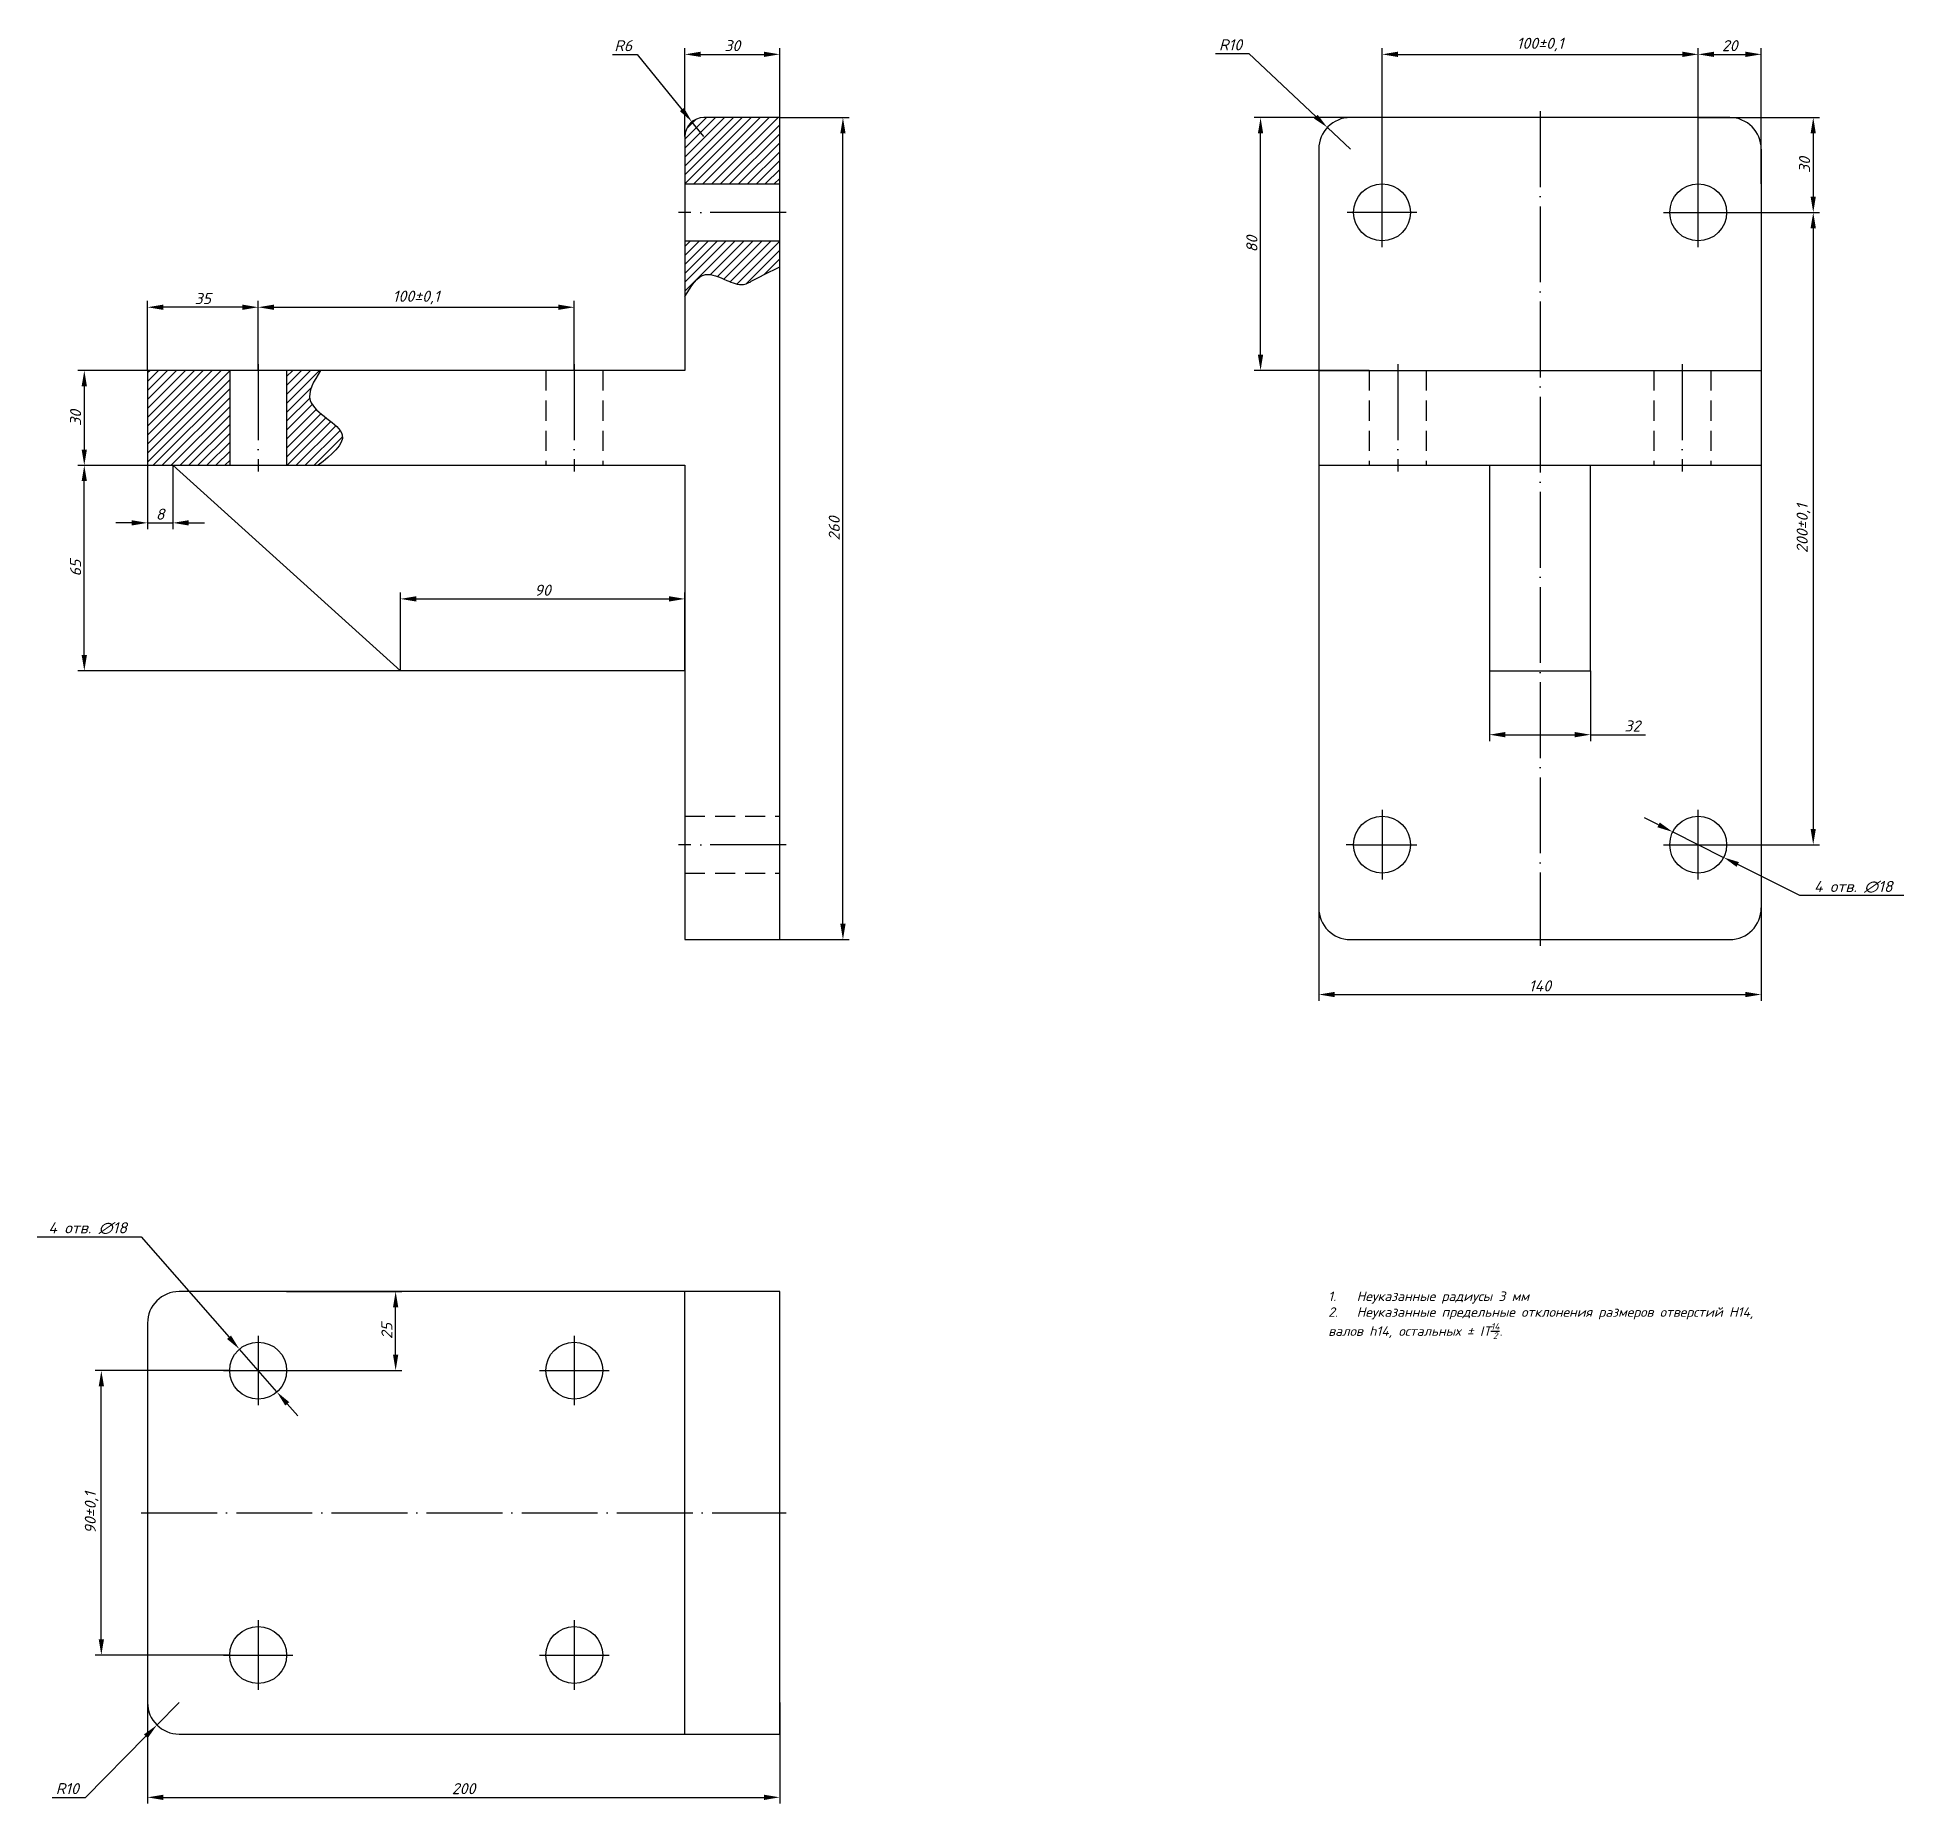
# Model space of a CAD drawing. Header units: millimetres. Extents: x 98 to 688, y 0 to 559.
import ezdxf

# ---------------------------------------------------------------- set-up
doc = ezdxf.new("R2010")
doc.units = ezdxf.units.MM
doc.linetypes.add('ACAD_ISO04W100', pattern=[30, 24, -3, 0, -3])
doc.linetypes.add('DASHED2', pattern=[9.525, 6.35, -3.175])
for name, color, linetype in [('Контур', 4, 'Continuous'), ('Надписи-текст', 1, 'Continuous'), ('Оси', 2, 'ACAD_ISO04W100'), ('Размеры', 3, 'Continuous'), ('Штрих', 1, 'Continuous')]:
    doc.layers.add(name, color=color, linetype=linetype)
doc.styles.add('my_style', font='romanc.shx', dxfattribs={"oblique": 15})
doc.styles.add('my_style_annot', font='romanc.shx', dxfattribs={"oblique": 15})
doc.dimstyles.new('my_size_style', dxfattribs={"dimtxt": 3.5, "dimasz": 5, "dimexe": 2, "dimexo": 0, "dimgap": 1, "dimtad": 1, "dimtoh": 1, "dimtxsty": 'my_style', "dimcen": 0, "dimadec": 0, "dimazin": 2, "dimtfac": 1, "dimtmove": 0, "dimatfit": 3, "dimfxl": 1, "dimtfillclr": 256, "dimarcsym": 2})
pattern_1 = [(45, (0, 0), (-1.4142136, 1.4142136), [])]

# ---------------------------------------------------------------- blocks, each defined once
blk = doc.blocks.new('*D0')
at = {"layer": 'Defpoints', "color": 0, "transparency": 16777216}
for p in [(132.83, 31.79), (332.83, 31.79), (332.83, 1.79)]:
    blk.add_point(p, dxfattribs=at)
at = {"layer": 'Размеры', "color": 0, "lineweight": -2, "transparency": 16777216}
for p, q in [((132.83, 31.79), (132.83, -0.21)), ((332.83, 31.79), (332.83, -0.21))]:
    blk.add_line(p, q, dxfattribs=at)
at = {"layer": 'Размеры', "color": 0, "linetype": 'Continuous', "lineweight": -2, "transparency": 16777216}
blk.add_line((137.83, 1.79), (327.83, 1.79), dxfattribs=at)
at = {"layer": 'Размеры', "color": 0, "transparency": 16777216}
for points in [[(137.83, 2.62), (137.83, 0.95), (132.83, 1.79)], [(327.83, 2.62), (327.83, 0.95), (332.83, 1.79)]]:
    blk.add_solid(points, dxfattribs=at)
at = {"layer": 'Размеры', "color": 0, "transparency": 16777216, "insert": (232.83, 4.54), "char_height": 3.5, "attachment_point": 5, "style": 'my_style'}
blk.add_mtext('200', dxfattribs=at)
blk = doc.blocks.new('*D1')
at = {"layer": 'Defpoints', "color": 0, "transparency": 16777216}
for p in [(118.22, 136.79), (158.83, 136.79), (158.83, 46.79)]:
    blk.add_point(p, dxfattribs=at)
at = {"layer": 'Размеры', "color": 0, "lineweight": -2, "transparency": 16777216}
for p, q in [((158.83, 136.79), (116.22, 136.79)), ((158.83, 46.79), (116.22, 46.79))]:
    blk.add_line(p, q, dxfattribs=at)
at = {"layer": 'Размеры', "color": 0, "linetype": 'Continuous', "lineweight": -2, "transparency": 16777216}
blk.add_line((118.22, 51.79), (118.22, 131.79), dxfattribs=at)
at = {"layer": 'Размеры', "color": 0, "transparency": 16777216}
for points in [[(117.39, 131.79), (119.06, 131.79), (118.22, 136.79)], [(117.39, 51.79), (119.06, 51.79), (118.22, 46.79)]]:
    blk.add_solid(points, dxfattribs=at)
at = {"layer": 'Размеры', "color": 0, "transparency": 16777216, "insert": (115.14, 91.79), "char_height": 3.5, "attachment_point": 5, "rotation": 90, "style": 'my_style'}
blk.add_mtext('90%%P0,1', dxfattribs=at)
blk = doc.blocks.new('*D2')
at = {"layer": 'Defpoints', "color": 0, "transparency": 16777216}
for p in [(176.83, 161.79), (211.32, 161.79), (176.83, 136.79)]:
    blk.add_point(p, dxfattribs=at)
at = {"layer": 'Размеры', "color": 0, "lineweight": -2, "transparency": 16777216}
for p, q in [((176.83, 161.79), (213.32, 161.79)), ((176.83, 136.79), (213.32, 136.79))]:
    blk.add_line(p, q, dxfattribs=at)
at = {"layer": 'Размеры', "color": 0, "linetype": 'Continuous', "lineweight": -2, "transparency": 16777216}
blk.add_line((211.32, 141.79), (211.32, 156.79), dxfattribs=at)
at = {"layer": 'Размеры', "color": 0, "transparency": 16777216}
for points in [[(210.49, 156.79), (212.15, 156.79), (211.32, 161.79)], [(210.49, 141.79), (212.15, 141.79), (211.32, 136.79)]]:
    blk.add_solid(points, dxfattribs=at)
at = {"layer": 'Размеры', "color": 0, "transparency": 16777216, "insert": (208.57, 149.29), "char_height": 3.5, "attachment_point": 5, "rotation": 90, "style": 'my_style'}
blk.add_mtext('25', dxfattribs=at)
blk = doc.blocks.new('*D3')
at = {"layer": 'Defpoints', "color": 0, "transparency": 16777216}
for p in [(161.9, 143.56), (173.75, 130.01)]:
    blk.add_point(p, dxfattribs=at)
at = {"layer": 'Размеры', "color": 0, "linetype": 'Continuous', "lineweight": -2, "transparency": 16777216}
for p, q in [((97.97, 179.08), (130.84, 179.08)), ((130.84, 179.08), (158.61, 147.32)), ((173.75, 130.01), (161.9, 143.56)), ((177.04, 126.25), (180.34, 122.49))]:
    blk.add_line(p, q, dxfattribs=at)
at = {"layer": 'Размеры', "color": 0, "transparency": 16777216}
for points in [[(159.24, 147.87), (157.98, 146.78), (161.9, 143.56)], [(177.67, 126.8), (176.42, 125.7), (173.75, 130.01)]]:
    blk.add_solid(points, dxfattribs=at)
at = {"layer": 'Размеры', "color": 0, "transparency": 16777216, "insert": (113.91, 181.83), "char_height": 3.5, "attachment_point": 5, "style": 'my_style'}
blk.add_mtext('4 {\\Fromanc|c204;отв. }∅18', dxfattribs=at)
blk = doc.blocks.new('*D4')
at = {"layer": 'Defpoints', "color": 0, "transparency": 16777216}
for p in [(142.83, 31.79), (135.81, 24.66)]:
    blk.add_point(p, dxfattribs=at)
at = {"layer": 'Размеры', "color": 0, "linetype": 'Continuous', "lineweight": -2, "transparency": 16777216}
for p, q in [((142.83, 31.79), (135.81, 24.66)), ((113.26, 1.79), (132.3, 21.1)), ((102.66, 1.79), (113.26, 1.79))]:
    blk.add_line(p, q, dxfattribs=at)
at = {"layer": 'Размеры', "color": 0, "transparency": 16777216}
blk.add_solid([(131.7, 21.69), (132.89, 20.52), (135.81, 24.66)], dxfattribs=at)
at = {"layer": 'Размеры', "color": 0, "transparency": 16777216, "insert": (107.46, 4.54), "char_height": 3.5, "attachment_point": 5, "style": 'my_style'}
blk.add_mtext('R10', dxfattribs=at)
blk = doc.blocks.new('*D5')
at = {"layer": 'Defpoints', "color": 0, "transparency": 16777216}
for p in [(132.83, 453.12), (112.83, 423.12), (132.83, 423.12)]:
    blk.add_point(p, dxfattribs=at)
at = {"layer": 'Размеры', "color": 0, "lineweight": -2, "transparency": 16777216}
for p, q in [((132.83, 453.12), (110.83, 453.12)), ((132.83, 423.12), (110.83, 423.12))]:
    blk.add_line(p, q, dxfattribs=at)
at = {"layer": 'Размеры', "color": 0, "linetype": 'Continuous', "lineweight": -2, "transparency": 16777216}
blk.add_line((112.83, 448.12), (112.83, 428.12), dxfattribs=at)
at = {"layer": 'Размеры', "color": 0, "transparency": 16777216}
for points in [[(111.99, 448.12), (113.66, 448.12), (112.83, 453.12)], [(111.99, 428.12), (113.66, 428.12), (112.83, 423.12)]]:
    blk.add_solid(points, dxfattribs=at)
at = {"layer": 'Размеры', "color": 0, "transparency": 16777216, "insert": (110.08, 438.12), "char_height": 3.5, "attachment_point": 5, "rotation": 90, "style": 'my_style'}
blk.add_mtext('30', dxfattribs=at)
blk = doc.blocks.new('*D6')
at = {"layer": 'Defpoints', "color": 0, "transparency": 16777216}
for p in [(112.83, 423.12), (212.83, 423.12), (212.83, 358.12)]:
    blk.add_point(p, dxfattribs=at)
at = {"layer": 'Размеры', "color": 0, "lineweight": -2, "transparency": 16777216}
for p, q in [((212.83, 423.12), (110.83, 423.12)), ((212.83, 358.12), (110.83, 358.12))]:
    blk.add_line(p, q, dxfattribs=at)
at = {"layer": 'Размеры', "color": 0, "linetype": 'Continuous', "lineweight": -2, "transparency": 16777216}
blk.add_line((112.83, 363.12), (112.83, 418.12), dxfattribs=at)
at = {"layer": 'Размеры', "color": 0, "transparency": 16777216}
for points in [[(111.99, 418.12), (113.66, 418.12), (112.83, 423.12)], [(111.99, 363.12), (113.66, 363.12), (112.83, 358.12)]]:
    blk.add_solid(points, dxfattribs=at)
at = {"layer": 'Размеры', "color": 0, "transparency": 16777216, "insert": (110.08, 390.62), "char_height": 3.5, "attachment_point": 5, "rotation": 90, "style": 'my_style'}
blk.add_mtext('65', dxfattribs=at)
blk = doc.blocks.new('*D7')
at = {"layer": 'Defpoints', "color": 0, "transparency": 16777216}
for p in [(132.83, 423.12), (140.83, 423.12), (140.83, 404.93)]:
    blk.add_point(p, dxfattribs=at)
at = {"layer": 'Размеры', "color": 0, "lineweight": -2, "transparency": 16777216}
for p, q in [((132.83, 423.12), (132.83, 402.93)), ((140.83, 423.12), (140.83, 402.93))]:
    blk.add_line(p, q, dxfattribs=at)
at = {"layer": 'Размеры', "color": 0, "linetype": 'Continuous', "lineweight": -2, "transparency": 16777216}
for p, q in [((127.83, 404.93), (122.83, 404.93)), ((132.83, 404.93), (140.83, 404.93)), ((145.83, 404.93), (150.83, 404.93))]:
    blk.add_line(p, q, dxfattribs=at)
at = {"layer": 'Размеры', "color": 0, "transparency": 16777216}
for points in [[(127.83, 405.76), (127.83, 404.1), (132.83, 404.93)], [(145.83, 405.76), (145.83, 404.1), (140.83, 404.93)]]:
    blk.add_solid(points, dxfattribs=at)
at = {"layer": 'Размеры', "color": 0, "transparency": 16777216, "insert": (136.83, 407.68), "char_height": 3.5, "attachment_point": 5, "style": 'my_style'}
blk.add_mtext('8', dxfattribs=at)
blk = doc.blocks.new('*D8')
at = {"layer": 'Defpoints', "color": 0, "transparency": 16777216}
for p in [(132.83, 473.12), (132.83, 453.12), (167.83, 453.12)]:
    blk.add_point(p, dxfattribs=at)
at = {"layer": 'Размеры', "color": 0, "lineweight": -2, "transparency": 16777216}
for p, q in [((132.83, 453.12), (132.83, 475.12)), ((167.83, 453.12), (167.83, 475.12))]:
    blk.add_line(p, q, dxfattribs=at)
at = {"layer": 'Размеры', "color": 0, "linetype": 'Continuous', "lineweight": -2, "transparency": 16777216}
blk.add_line((162.83, 473.12), (137.83, 473.12), dxfattribs=at)
at = {"layer": 'Размеры', "color": 0, "transparency": 16777216}
for points in [[(137.83, 473.96), (137.83, 472.29), (132.83, 473.12)], [(162.83, 473.96), (162.83, 472.29), (167.83, 473.12)]]:
    blk.add_solid(points, dxfattribs=at)
at = {"layer": 'Размеры', "color": 0, "transparency": 16777216, "insert": (150.33, 475.87), "char_height": 3.5, "attachment_point": 5, "style": 'my_style'}
blk.add_mtext('35', dxfattribs=at)
blk = doc.blocks.new('*D9')
at = {"layer": 'Defpoints', "color": 0, "transparency": 16777216}
for p in [(267.83, 473.12), (167.83, 453.12), (267.83, 453.12)]:
    blk.add_point(p, dxfattribs=at)
at = {"layer": 'Размеры', "color": 0, "lineweight": -2, "transparency": 16777216}
for p, q in [((167.83, 453.12), (167.83, 475.12)), ((267.83, 453.12), (267.83, 475.12))]:
    blk.add_line(p, q, dxfattribs=at)
at = {"layer": 'Размеры', "color": 0, "linetype": 'Continuous', "lineweight": -2, "transparency": 16777216}
blk.add_line((172.83, 473.12), (262.83, 473.12), dxfattribs=at)
at = {"layer": 'Размеры', "color": 0, "transparency": 16777216}
for points in [[(172.83, 473.96), (172.83, 472.29), (167.83, 473.12)], [(262.83, 473.96), (262.83, 472.29), (267.83, 473.12)]]:
    blk.add_solid(points, dxfattribs=at)
at = {"layer": 'Размеры', "color": 0, "transparency": 16777216, "insert": (217.83, 476.21), "char_height": 3.5, "attachment_point": 5, "style": 'my_style'}
blk.add_mtext('100%%P0,1', dxfattribs=at)
blk = doc.blocks.new('*D10')
at = {"layer": 'Defpoints', "color": 0, "transparency": 16777216}
for p in [(302.83, 380.87), (212.83, 358.12), (302.83, 358.12)]:
    blk.add_point(p, dxfattribs=at)
at = {"layer": 'Размеры', "color": 0, "lineweight": -2, "transparency": 16777216}
for p, q in [((212.83, 358.12), (212.83, 382.87)), ((302.83, 358.12), (302.83, 382.87))]:
    blk.add_line(p, q, dxfattribs=at)
at = {"layer": 'Размеры', "color": 0, "linetype": 'Continuous', "lineweight": -2, "transparency": 16777216}
blk.add_line((217.83, 380.87), (297.83, 380.87), dxfattribs=at)
at = {"layer": 'Размеры', "color": 0, "transparency": 16777216}
for points in [[(217.83, 381.71), (217.83, 380.04), (212.83, 380.87)], [(297.83, 381.71), (297.83, 380.04), (302.83, 380.87)]]:
    blk.add_solid(points, dxfattribs=at)
at = {"layer": 'Размеры', "color": 0, "transparency": 16777216, "insert": (257.83, 383.62), "char_height": 3.5, "attachment_point": 5, "style": 'my_style'}
blk.add_mtext('90', dxfattribs=at)
blk = doc.blocks.new('*D11')
at = {"layer": 'Defpoints', "color": 0, "transparency": 16777216}
for p in [(332.83, 533.12), (352.83, 533.12), (332.83, 273.12)]:
    blk.add_point(p, dxfattribs=at)
at = {"layer": 'Размеры', "color": 0, "lineweight": -2, "transparency": 16777216}
for p, q in [((332.83, 533.12), (354.83, 533.12)), ((332.83, 273.12), (354.83, 273.12))]:
    blk.add_line(p, q, dxfattribs=at)
at = {"layer": 'Размеры', "color": 0, "linetype": 'Continuous', "lineweight": -2, "transparency": 16777216}
blk.add_line((352.83, 278.12), (352.83, 528.12), dxfattribs=at)
at = {"layer": 'Размеры', "color": 0, "transparency": 16777216}
for points in [[(351.99, 528.12), (353.66, 528.12), (352.83, 533.12)], [(351.99, 278.12), (353.66, 278.12), (352.83, 273.12)]]:
    blk.add_solid(points, dxfattribs=at)
at = {"layer": 'Размеры', "color": 0, "transparency": 16777216, "insert": (350.08, 403.12), "char_height": 3.5, "attachment_point": 5, "rotation": 90, "style": 'my_style'}
blk.add_mtext('260', dxfattribs=at)
blk = doc.blocks.new('*D12')
at = {"layer": 'Defpoints', "color": 0, "transparency": 16777216}
for p in [(332.83, 553.12), (332.83, 533.12), (302.83, 527.12)]:
    blk.add_point(p, dxfattribs=at)
at = {"layer": 'Размеры', "color": 0, "lineweight": -2, "transparency": 16777216}
for p, q in [((302.83, 527.12), (302.83, 555.12)), ((332.83, 533.12), (332.83, 555.12))]:
    blk.add_line(p, q, dxfattribs=at)
at = {"layer": 'Размеры', "color": 0, "linetype": 'Continuous', "lineweight": -2, "transparency": 16777216}
blk.add_line((307.83, 553.12), (327.83, 553.12), dxfattribs=at)
at = {"layer": 'Размеры', "color": 0, "transparency": 16777216}
for points in [[(307.83, 553.96), (307.83, 552.29), (302.83, 553.12)], [(327.83, 553.96), (327.83, 552.29), (332.83, 553.12)]]:
    blk.add_solid(points, dxfattribs=at)
at = {"layer": 'Размеры', "color": 0, "transparency": 16777216, "insert": (317.83, 555.87), "char_height": 3.5, "attachment_point": 5, "style": 'my_style'}
blk.add_mtext('30', dxfattribs=at)
blk = doc.blocks.new('*D13')
at = {"layer": 'Defpoints', "color": 0, "transparency": 16777216}
for p in [(305.05, 531.78), (308.83, 527.12)]:
    blk.add_point(p, dxfattribs=at)
at = {"layer": 'Размеры', "color": 0, "linetype": 'Continuous', "lineweight": -2, "transparency": 16777216}
for p, q in [((279.93, 553.12), (287.73, 553.12)), ((287.73, 553.12), (301.9, 535.67)), ((308.83, 527.12), (305.05, 531.78))]:
    blk.add_line(p, q, dxfattribs=at)
at = {"layer": 'Размеры', "color": 0, "transparency": 16777216}
blk.add_solid([(302.54, 536.19), (301.25, 535.14), (305.05, 531.78)], dxfattribs=at)
at = {"layer": 'Размеры', "color": 0, "transparency": 16777216, "insert": (283.33, 555.87), "char_height": 3.5, "attachment_point": 5, "style": 'my_style'}
blk.add_mtext('R6', dxfattribs=at)
blk = doc.blocks.new('*D18')
at = {"layer": 'Defpoints', "color": 0, "transparency": 16777216}
for p in [(623.39, 553.12), (523.39, 512.12), (623.39, 512.12)]:
    blk.add_point(p, dxfattribs=at)
at = {"layer": 'Размеры', "color": 0, "lineweight": -2, "transparency": 16777216}
for p, q in [((523.39, 512.12), (523.39, 555.12)), ((623.39, 512.12), (623.39, 555.12))]:
    blk.add_line(p, q, dxfattribs=at)
at = {"layer": 'Размеры', "color": 0, "linetype": 'Continuous', "lineweight": -2, "transparency": 16777216}
blk.add_line((528.39, 553.12), (618.39, 553.12), dxfattribs=at)
at = {"layer": 'Размеры', "color": 0, "transparency": 16777216}
for points in [[(528.39, 553.96), (528.39, 552.29), (523.39, 553.12)], [(618.39, 553.96), (618.39, 552.29), (623.39, 553.12)]]:
    blk.add_solid(points, dxfattribs=at)
at = {"layer": 'Размеры', "color": 0, "transparency": 16777216, "insert": (573.39, 556.21), "char_height": 3.5, "attachment_point": 5, "style": 'my_style'}
blk.add_mtext('100%%P0,1', dxfattribs=at)
blk = doc.blocks.new('*D20')
at = {"layer": 'Defpoints', "color": 0, "transparency": 16777216}
for p in [(643.34, 553.12), (623.39, 512.12), (643.34, 512.12)]:
    blk.add_point(p, dxfattribs=at)
at = {"layer": 'Размеры', "color": 0, "lineweight": -2, "transparency": 16777216}
for p, q in [((623.39, 512.12), (623.39, 555.12)), ((643.34, 512.12), (643.34, 555.12))]:
    blk.add_line(p, q, dxfattribs=at)
at = {"layer": 'Размеры', "color": 0, "linetype": 'Continuous', "lineweight": -2, "transparency": 16777216}
blk.add_line((628.39, 553.12), (638.34, 553.12), dxfattribs=at)
at = {"layer": 'Размеры', "color": 0, "transparency": 16777216}
for points in [[(628.39, 553.96), (628.39, 552.29), (623.39, 553.12)], [(638.34, 553.96), (638.34, 552.29), (643.34, 553.12)]]:
    blk.add_solid(points, dxfattribs=at)
at = {"layer": 'Размеры', "color": 0, "transparency": 16777216, "insert": (633.37, 555.87), "char_height": 3.5, "attachment_point": 5, "style": 'my_style'}
blk.add_mtext('20', dxfattribs=at)
blk = doc.blocks.new('*D21')
at = {"layer": 'Defpoints', "color": 0, "transparency": 16777216}
for p in [(623.39, 533.12), (632.39, 503.12), (659.78, 503.12)]:
    blk.add_point(p, dxfattribs=at)
at = {"layer": 'Размеры', "color": 0, "lineweight": -2, "transparency": 16777216}
for p, q in [((623.39, 533.12), (661.78, 533.12)), ((632.39, 503.12), (661.78, 503.12))]:
    blk.add_line(p, q, dxfattribs=at)
at = {"layer": 'Размеры', "color": 0, "linetype": 'Continuous', "lineweight": -2, "transparency": 16777216}
blk.add_line((659.78, 528.12), (659.78, 508.12), dxfattribs=at)
at = {"layer": 'Размеры', "color": 0, "transparency": 16777216}
for points in [[(658.94, 528.12), (660.61, 528.12), (659.78, 533.12)], [(658.94, 508.12), (660.61, 508.12), (659.78, 503.12)]]:
    blk.add_solid(points, dxfattribs=at)
at = {"layer": 'Размеры', "color": 0, "transparency": 16777216, "insert": (657.03, 518.12), "char_height": 3.5, "attachment_point": 5, "rotation": 90, "style": 'my_style'}
blk.add_mtext('30', dxfattribs=at)
blk = doc.blocks.new('*D22')
at = {"layer": 'Defpoints', "color": 0, "transparency": 16777216}
for p in [(632.39, 503.12), (632.39, 303.12), (659.78, 303.12)]:
    blk.add_point(p, dxfattribs=at)
at = {"layer": 'Размеры', "color": 0, "lineweight": -2, "transparency": 16777216}
for p, q in [((632.39, 503.12), (661.78, 503.12)), ((632.39, 303.12), (661.78, 303.12))]:
    blk.add_line(p, q, dxfattribs=at)
at = {"layer": 'Размеры', "color": 0, "linetype": 'Continuous', "lineweight": -2, "transparency": 16777216}
blk.add_line((659.78, 498.12), (659.78, 308.12), dxfattribs=at)
at = {"layer": 'Размеры', "color": 0, "transparency": 16777216}
for points in [[(658.94, 498.12), (660.61, 498.12), (659.78, 503.12)], [(658.94, 308.12), (660.61, 308.12), (659.78, 303.12)]]:
    blk.add_solid(points, dxfattribs=at)
at = {"layer": 'Размеры', "color": 0, "transparency": 16777216, "insert": (656.69, 403.12), "char_height": 3.5, "attachment_point": 5, "rotation": 90, "style": 'my_style'}
blk.add_mtext('200%%P0,1', dxfattribs=at)
blk = doc.blocks.new('*D23')
at = {"layer": 'Defpoints', "color": 0, "transparency": 16777216}
for p in [(615.34, 307.15), (631.44, 299.1)]:
    blk.add_point(p, dxfattribs=at)
at = {"layer": 'Размеры', "color": 0, "linetype": 'Continuous', "lineweight": -2, "transparency": 16777216}
for p, q in [((610.87, 309.38), (606.4, 311.62)), ((615.34, 307.15), (631.44, 299.1)), ((655.52, 287.05), (635.91, 296.86)), ((688.39, 287.05), (655.52, 287.05))]:
    blk.add_line(p, q, dxfattribs=at)
at = {"layer": 'Размеры', "color": 0, "transparency": 16777216}
for points in [[(611.24, 310.13), (610.49, 308.64), (615.34, 307.15)], [(636.28, 297.6), (635.54, 296.11), (631.44, 299.1)]]:
    blk.add_solid(points, dxfattribs=at)
at = {"layer": 'Размеры', "color": 0, "transparency": 16777216, "insert": (672.45, 289.8), "char_height": 3.5, "attachment_point": 5, "style": 'my_style'}
blk.add_mtext('4 {\\Fromanc|c204;отв. }∅18', dxfattribs=at)
blk = doc.blocks.new('*D24')
at = {"layer": 'Defpoints', "color": 0, "transparency": 16777216}
for p in [(506.07, 529.98), (513.34, 523.12)]:
    blk.add_point(p, dxfattribs=at)
at = {"layer": 'Размеры', "color": 0, "linetype": 'Continuous', "lineweight": -2, "transparency": 16777216}
for p, q in [((470.67, 553.39), (481.26, 553.39)), ((481.26, 553.39), (502.43, 533.42)), ((513.34, 523.12), (506.07, 529.98))]:
    blk.add_line(p, q, dxfattribs=at)
at = {"layer": 'Размеры', "color": 0, "transparency": 16777216}
blk.add_solid([(503, 534.02), (501.86, 532.81), (506.07, 529.98)], dxfattribs=at)
at = {"layer": 'Размеры', "color": 0, "transparency": 16777216, "insert": (475.46, 556.14), "char_height": 3.5, "attachment_point": 5, "style": 'my_style'}
blk.add_mtext('R10', dxfattribs=at)
blk = doc.blocks.new('*D25')
at = {"layer": 'Defpoints', "color": 0, "transparency": 16777216}
for p in [(484.94, 533.12), (519.34, 533.12), (519.34, 453.12)]:
    blk.add_point(p, dxfattribs=at)
at = {"layer": 'Размеры', "color": 0, "lineweight": -2, "transparency": 16777216}
for p, q in [((519.34, 533.12), (482.94, 533.12)), ((519.34, 453.12), (482.94, 453.12))]:
    blk.add_line(p, q, dxfattribs=at)
at = {"layer": 'Размеры', "color": 0, "linetype": 'Continuous', "lineweight": -2, "transparency": 16777216}
blk.add_line((484.94, 458.12), (484.94, 528.12), dxfattribs=at)
at = {"layer": 'Размеры', "color": 0, "transparency": 16777216}
for points in [[(484.1, 528.12), (485.77, 528.12), (484.94, 533.12)], [(484.1, 458.12), (485.77, 458.12), (484.94, 453.12)]]:
    blk.add_solid(points, dxfattribs=at)
at = {"layer": 'Размеры', "color": 0, "transparency": 16777216, "insert": (482.19, 493.12), "char_height": 3.5, "attachment_point": 5, "rotation": 90, "style": 'my_style'}
blk.add_mtext('80', dxfattribs=at)
blk = doc.blocks.new('*D27')
at = {"layer": 'Defpoints', "color": 0, "transparency": 16777216}
for p in [(557.34, 358.12), (589.34, 358.12), (557.34, 337.92)]:
    blk.add_point(p, dxfattribs=at)
at = {"layer": 'Размеры', "color": 0, "lineweight": -2, "transparency": 16777216}
for p, q in [((557.34, 358.12), (557.34, 335.92)), ((589.34, 358.12), (589.34, 335.92))]:
    blk.add_line(p, q, dxfattribs=at)
at = {"layer": 'Размеры', "color": 0, "linetype": 'Continuous', "lineweight": -2, "transparency": 16777216}
for p, q in [((562.34, 337.92), (584.34, 337.92)), ((589.34, 337.92), (606.69, 337.92))]:
    blk.add_line(p, q, dxfattribs=at)
at = {"layer": 'Размеры', "color": 0, "transparency": 16777216}
for points in [[(562.34, 338.76), (562.34, 337.09), (557.34, 337.92)], [(584.34, 338.76), (584.34, 337.09), (589.34, 337.92)]]:
    blk.add_solid(points, dxfattribs=at)
at = {"layer": 'Размеры', "color": 0, "transparency": 16777216, "insert": (602.57, 340.67), "char_height": 3.5, "attachment_point": 5, "style": 'my_style'}
blk.add_mtext('32', dxfattribs=at)
blk = doc.blocks.new('*D28')
at = {"layer": 'Defpoints', "color": 0, "transparency": 16777216}
for p in [(503.34, 283.12), (643.34, 283.12), (643.34, 255.73)]:
    blk.add_point(p, dxfattribs=at)
at = {"layer": 'Размеры', "color": 0, "lineweight": -2, "transparency": 16777216}
for p, q in [((503.34, 283.12), (503.34, 253.73)), ((643.34, 283.12), (643.34, 253.73))]:
    blk.add_line(p, q, dxfattribs=at)
at = {"layer": 'Размеры', "color": 0, "linetype": 'Continuous', "lineweight": -2, "transparency": 16777216}
blk.add_line((508.34, 255.73), (638.34, 255.73), dxfattribs=at)
at = {"layer": 'Размеры', "color": 0, "transparency": 16777216}
for points in [[(508.34, 256.56), (508.34, 254.9), (503.34, 255.73)], [(638.34, 256.56), (638.34, 254.9), (643.34, 255.73)]]:
    blk.add_solid(points, dxfattribs=at)
at = {"layer": 'Размеры', "color": 0, "transparency": 16777216, "insert": (573.34, 258.48), "char_height": 3.5, "attachment_point": 5, "style": 'my_style'}
blk.add_mtext('140', dxfattribs=at)

msp = doc.modelspace()

# ---------------------------------------------------------------- hatches: boundary and pattern name
at = {"layer": 'Штрих'}
h = msp.add_hatch(dxfattribs=at)
h.set_pattern_fill('_USER', color=256, scale=2, angle=45, pattern_type=0)
h.set_pattern_definition(pattern_1)
h.paths.add_polyline_path([(332.828, 533.123), (308.828, 533.123, 0.4142136), (302.828, 527.123), (302.828, 512.123), (332.828, 512.123)])
edge = h.paths.add_edge_path()
edge.add_spline(control_points=[(186.836, 423.123), (190.975, 426.455), (200.121, 433.816), (180.293, 441.528), (185.493, 449.787), (187.594, 453.123)], knot_values=[0, 0, 0, 0, 12.2631775, 27.0980398, 37.155028, 37.155028, 37.155028, 37.155028], degree=3, periodic=0)
edge.add_line((187.594, 453.123), (176.828, 453.123))
edge.add_line((176.828, 453.123), (176.828, 423.123))
edge.add_line((176.828, 423.123), (186.836, 423.123))
edge = h.paths.add_edge_path()
edge.add_line((332.828, 494.123), (302.828, 494.123))
edge.add_line((302.828, 494.123), (302.828, 476.487))
edge.add_spline(control_points=[(302.828, 476.487), (304.726, 479.725), (308.012, 485.332), (315.607, 481.761), (320.81, 479.595), (326.355, 482.771), (330.124, 484.575), (332.828, 485.869)], knot_values=[0, 0, 0, 0, 9.5168394, 16.4767889, 21.9183752, 25.5162655, 34.6608165, 34.6608165, 34.6608165, 34.6608165], degree=3, periodic=0)
edge.add_line((332.828, 485.869), (332.828, 494.123))
h = msp.add_hatch(dxfattribs=at)
h.set_pattern_fill('_USER', color=256, scale=2, angle=45, pattern_type=0)
h.set_pattern_definition(pattern_1)
h.paths.add_polyline_path([(158.828, 453.123), (132.828, 453.123), (132.828, 423.123), (158.828, 423.123)])

# ---------------------------------------------------------------- linework, layer by layer
at = {"layer": 'Контур'}
for p, q in [((332.828, 533.123), (308.828, 533.123)), ((332.828, 273.121), (332.828, 533.123)), ((633.342, 533.121), (513.342, 533.121)), ((302.828, 527.123), (302.828, 453.123)), ((503.342, 523.121), (503.342, 283.121)), ((643.342, 523.121), (643.342, 283.121)), ((302.828, 512.123), (332.828, 512.123)), ((302.828, 494.123), (332.828, 494.123)), ((302.828, 453.123), (132.828, 453.123)), ((132.828, 453.123), (132.828, 423.123)), ((158.828, 453.123), (158.828, 423.123)), ((176.828, 453.123), (176.828, 423.123)), ((503.342, 453.121), (643.342, 453.121)), ((132.828, 423.123), (302.828, 423.123)), ((140.828, 423.123), (212.828, 358.123)), ((302.828, 423.123), (302.828, 273.121)), ((503.342, 423.121), (643.342, 423.121)), ((557.342, 423.121), (557.342, 358.121)), ((589.342, 358.121), (589.342, 423.121)), ((302.828, 358.123), (212.828, 358.123)), ((557.342, 358.121), (589.342, 358.121)), ((302.828, 273.121), (332.828, 273.121)), ((513.342, 273.121), (633.342, 273.121)), ((332.828, 161.787), (142.828, 161.787)), ((302.828, 21.787), (302.828, 161.787)), ((332.828, 21.787), (332.828, 161.787)), ((132.828, 151.787), (132.828, 31.787)), ((142.828, 21.787), (332.828, 21.787))]:
    msp.add_line(p, q, dxfattribs=at)
at = {"layer": 'Контур', "linetype": 'DASHED2'}
for p, q in [((258.828, 453.123), (258.828, 423.123)), ((276.828, 453.123), (276.828, 423.123)), ((519.342, 453.121), (519.342, 423.121)), ((537.342, 453.121), (537.342, 423.121)), ((609.342, 453.121), (609.342, 423.121)), ((627.342, 453.121), (627.342, 423.121)), ((302.828, 312.121), (332.828, 312.121)), ((302.828, 294.121), (332.828, 294.121))]:
    msp.add_line(p, q, dxfattribs=at)
at = {"layer": 'Контур'}
for centre in [(523.389, 503.123), (623.389, 503.123), (523.389, 303.121), (623.389, 303.121), (167.828, 136.787), (267.828, 136.787), (167.828, 46.787), (267.828, 46.787)]:
    msp.add_circle(centre, 9, dxfattribs=at)
for centre, radius, start, end in [((308.828, 527.123), 6, 90, 180), ((513.342, 523.121), 10, 90, 180), ((633.342, 523.121), 10, 0, 90), ((513.342, 283.121), 10, 180, 270), ((633.342, 283.121), 10, 270, 0), ((142.828, 151.787), 10, 90, 180), ((142.828, 31.787), 10, 180, 270)]:
    msp.add_arc(centre, radius, start, end, dxfattribs=at)
for points in [[(302.828, 476.487), (309.331, 483.436), (316.05, 481.621), (321.343, 480.361), (324.655, 481.768), (332.828, 485.869)], [(187.594, 453.123), (184.308, 443.618), (194.418, 432.761), (186.836, 423.123)]]:
    msp.add_spline(points, degree=3, dxfattribs=at)
at = {"layer": 'Оси'}
for p, q in [((573.342, 535.121), (573.342, 271.121)), ((523.389, 492.109), (523.389, 514.123)), ((623.389, 492.123), (623.389, 514.123)), ((334.828, 503.123), (300.828, 503.123)), ((534.389, 503.123), (512.389, 503.123)), ((612.389, 503.123), (634.389, 503.123)), ((167.828, 455.123), (167.828, 421.123)), ((267.828, 455.123), (267.828, 421.123)), ((528.342, 455.121), (528.342, 421.121)), ((618.342, 455.121), (618.342, 421.121)), ((523.389, 314.121), (523.389, 292.121)), ((623.389, 292.121), (623.389, 314.121)), ((334.828, 303.121), (300.828, 303.121)), ((513.989, 303.121), (511.987, 303.121)), ((514.389, 303.121), (534.389, 303.121)), ((612.389, 303.121), (634.389, 303.121)), ((167.828, 147.787), (167.828, 125.787)), ((267.828, 147.787), (267.828, 125.787)), ((156.828, 136.787), (178.828, 136.787)), ((256.828, 136.787), (278.828, 136.787)), ((130.828, 91.787), (334.828, 91.787)), ((167.828, 57.787), (167.828, 35.787)), ((267.828, 57.787), (267.828, 35.787)), ((156.828, 46.787), (178.828, 46.787)), ((256.828, 46.787), (278.828, 46.787))]:
    msp.add_line(p, q, dxfattribs=at)

# ---------------------------------------------------------------- texts
at = {"layer": 'Надписи-текст', "insert": (503.342, 161.787), "char_height": 3, "width": 383.8163, "attachment_point": 1, "style": 'my_style_annot'}
msp.add_mtext('\\A1;\\pxi-3,l4,t4;{\\Fromanc|c204;1.^IНеуказанные радиусы 3 мм\\P2.^IНеуказанные предельные отклонения размеров отверстий }H14,\\P{\\Fromanc|c204;валов }h14, {\\Fromanc|c204;остальных }%%P IT{\\H0.7x;\\S14/2;}.', dxfattribs=at)

# ---------------------------------------------------------------- dimensions: what is measured, and where the dimension line sits
at = {"layer": 'Размеры'}
for center, mpoint, picture, middle in [((308.828, 527.123), (305.048, 531.783), '*D13', (283.332, 553.123)), ((513.342, 523.121), (506.069, 529.984), '*D24', (475.465, 553.394)), ((142.828, 31.787), (135.808, 24.665), '*D4', (107.461, 1.787))]:
    dim = msp.add_radius_dim(center=center, mpoint=mpoint, dimstyle='my_size_style', dxfattribs=at)
    dim.commit()
    dim.dimension.update_dxf_attribs({"geometry": picture, "text_midpoint": middle, "dimtype": 164})
for base, p1, p2, picture, middle in [((332.828, 553.123), (302.828, 527.123), (332.828, 533.123), '*D12', (317.828, 555.873)), ((132.828, 473.123), (167.828, 453.123), (132.828, 453.123), '*D8', (150.328, 475.873)), ((140.828, 404.931), (132.828, 423.123), (140.828, 423.123), '*D7', (136.828, 407.681)), ((643.342, 255.729), (503.342, 283.121), (643.342, 283.121), '*D28', (573.342, 258.479)), ((332.828, 1.787), (132.828, 31.787), (332.828, 31.787), '*D0', (232.828, 4.537))]:
    dim = msp.add_linear_dim(base=base, p1=p1, p2=p2, dimstyle='my_size_style', dxfattribs=at)
    dim.commit()
    dim.dimension.update_dxf_attribs({"geometry": picture, "text_midpoint": middle})
for base, p1, p2, text, picture, middle in [((623.389, 553.123), (523.389, 512.123), (623.389, 512.123), '<>%%P0,1', '*D18', (573.389, 556.207)), ((643.342, 553.123), (623.389, 512.123), (643.342, 512.123), '20', '*D20', (633.365, 555.873)), ((267.828, 473.123), (167.828, 453.123), (267.828, 453.123), '<>%%P0,1', '*D9', (217.828, 476.207))]:
    dim = msp.add_linear_dim(base=base, p1=p1, p2=p2, text=text, dimstyle='my_size_style', dxfattribs=at)
    dim.commit()
    dim.dimension.update_dxf_attribs({"geometry": picture, "text_midpoint": middle})
for base, p1, p2, picture, middle in [((352.828, 533.123), (332.828, 273.121), (332.828, 533.123), '*D11', (350.078, 403.122)), ((484.935, 533.121), (519.342, 453.121), (519.342, 533.121), '*D25', (482.185, 493.121)), ((659.775, 503.123), (623.389, 533.121), (632.389, 503.123), '*D21', (657.025, 518.122)), ((112.828, 423.123), (132.828, 453.123), (132.828, 423.123), '*D5', (110.078, 438.123)), ((112.828, 423.123), (212.828, 358.123), (212.828, 423.123), '*D6', (110.078, 390.623)), ((211.32, 161.787), (176.828, 136.787), (176.828, 161.787), '*D2', (208.57, 149.287))]:
    dim = msp.add_linear_dim(base=base, p1=p1, p2=p2, angle=90, dimstyle='my_size_style', dxfattribs=at)
    dim.commit()
    dim.dimension.update_dxf_attribs({"geometry": picture, "text_midpoint": middle})
for base, p1, p2, picture, middle in [((659.775, 303.121), (632.389, 503.123), (632.389, 303.121), '*D22', (656.692, 403.122)), ((118.225, 136.787), (158.828, 46.787), (158.828, 136.787), '*D1', (115.141, 91.787))]:
    dim = msp.add_linear_dim(base=base, p1=p1, p2=p2, angle=90, text='<>%%P0,1', dimstyle='my_size_style', dxfattribs=at)
    dim.commit()
    dim.dimension.update_dxf_attribs({"geometry": picture, "text_midpoint": middle})
for base, p1, p2, picture, middle in [((302.828, 380.873), (212.828, 358.123), (302.828, 358.123), '*D10', (257.828, 380.873)), ((557.342, 337.923), (589.342, 358.121), (557.342, 358.121), '*D27', (602.565, 337.923))]:
    dim = msp.add_linear_dim(base=base, p1=p1, p2=p2, dimstyle='my_size_style', dxfattribs=at)
    dim.commit()
    dim.dimension.update_dxf_attribs({"geometry": picture, "text_midpoint": middle, "dimtype": 160})
for p1, p2, picture, middle in [((615.34, 307.147), (631.438, 299.095), '*D23', (672.453, 287.051)), ((173.753, 130.012), (161.903, 143.561), '*D3', (113.906, 179.075))]:
    dim = msp.add_diameter_dim_2p(p1=p1, p2=p2, text='4 {\\Fromanc|c204;отв. }<>', dimstyle='my_size_style', dxfattribs=at)
    dim.commit()
    dim.dimension.update_dxf_attribs({"geometry": picture, "text_midpoint": middle, "dimtype": 163})

doc.saveas('drawing.dxf')
